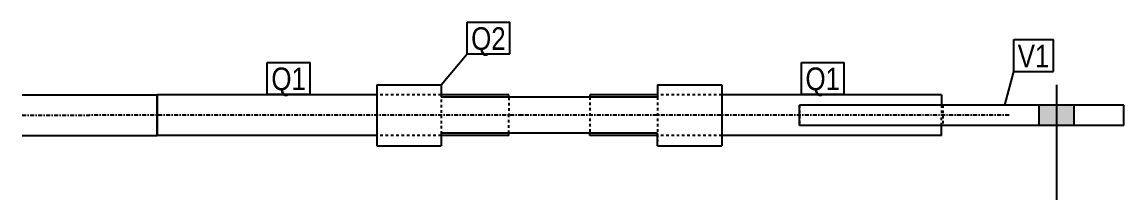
# Model space of a CAD drawing. Header units: millimetres. Extents: x 12 to 17404, y -28 to 353.
# Drawn here: x 16589 to 17404, y -28 to 103 of the extents above; entities that cross this region are included whole.
import ezdxf

# ---------------------------------------------------------------- set-up
doc = ezdxf.new("R2010")
doc.units = ezdxf.units.MM
doc.linetypes.add('DXK_LINE_DOT2', pattern=[3.9198, 1.9599, -1.9599])
doc.linetypes.add('DXK_LINE_DOT3', pattern=[5.9187, 2.979, -0.9799, 0.9799, -0.9799])
doc.layers.add('STÅL', color=7, linetype='Continuous')
doc.layers.add('TEKST', color=7, linetype='Continuous')
doc.styles.add('Arial Narrow', font='ARIALN.TTF', dxfattribs={"height": 0.2})

msp = doc.modelspace()

# ---------------------------------------------------------------- hatches: boundary and pattern name
at = {"layer": 'STÅL', "linetype": 'Continuous'}
msp.add_hatch(color=96, dxfattribs=at).paths.add_polyline_path([(17366.74, 42), (17340.74, 42), (17340.74, 27), (17366.74, 27)])

# ---------------------------------------------------------------- linework, layer by layer
at = {"layer": 'STÅL', "color": 2, "linetype": 'Continuous'}
for p, q in [((16588.74, 49.5), (16688.74, 49.5)), ((16851.24, 49.5), (16688.74, 49.5)), ((16688.74, 19.5), (16688.74, 49.5)), ((16688.74, 49.5), (16688.74, 27)), ((16851.24, 57), (16898.74, 57)), ((16851.24, 57), (16851.24, 12)), ((16898.74, 57), (16898.74, 47.74)), ((16948.74, 49.5), (16898.74, 49.5)), ((16948.74, 47.74), (16948.74, 49.5)), ((17058.74, 49.5), (17008.74, 49.5)), ((17008.74, 49.5), (17008.74, 47.74)), ((17058.74, 57), (17106.24, 57)), ((17058.74, 57), (17058.74, 47.74)), ((17106.24, 57), (17106.24, 12)), ((17268.74, 49.5), (17106.24, 49.5)), ((17268.74, 49.5), (17268.74, 42)), ((17058.74, 47.74), (16898.74, 47.74)), ((17163.74, 27), (17163.74, 42)), ((17163.74, 42), (17163.74, 42)), ((17403.74, 42), (17163.74, 42)), ((17403.74, 27), (17403.74, 42)), ((16688.74, 27), (16688.74, 19.5)), ((17403.74, 27), (17163.74, 27)), ((17268.74, 19.5), (17268.74, 27)), ((17403.74, 27), (17403.74, 27)), ((16588.74, 19.5), (16688.74, 19.5)), ((16851.24, 19.5), (16688.74, 19.5)), ((17058.74, 21.26), (16898.74, 21.26)), ((16898.74, 21.26), (16898.74, 12)), ((16948.74, 19.5), (16898.74, 19.5)), ((16948.74, 19.5), (16948.74, 21.26)), ((17008.74, 19.5), (17008.74, 21.26)), ((17058.74, 19.5), (17008.74, 19.5)), ((17058.74, 12), (17058.74, 21.26)), ((17268.74, 19.5), (17106.24, 19.5)), ((16851.24, 12), (16898.74, 12)), ((17058.74, 12), (17106.24, 12))]:
    msp.add_line(p, q, dxfattribs=at)
at = {"layer": 'STÅL', "color": 7, "linetype": 'DXK_LINE_DOT2'}
for p, q in [((16898.74, 49.5), (16851.24, 49.5)), ((16898.74, 53.99), (16898.74, 21.26)), ((17106.24, 49.5), (17058.74, 49.5)), ((16948.74, 47.49), (16948.74, 47.74)), ((16948.74, 47.49), (16948.74, 34.5)), ((17008.74, 47.74), (17008.74, 21.26)), ((17058.74, 47.74), (17058.74, 15.01)), ((17163.74, 42), (17163.74, 27)), ((17163.74, 42), (17163.74, 42)), ((17163.74, 42), (17163.74, 42)), ((17163.74, 42), (17163.74, 42)), ((17163.74, 42), (17163.74, 42)), ((17268.74, 42), (17268.74, 34.5)), ((17269.74, 42), (17269.74, 27)), ((17403.74, 27), (17403.74, 42)), ((16948.74, 21.26), (16948.74, 34.5)), ((17268.74, 27), (17268.74, 34.5)), ((17163.74, 27), (17163.74, 27)), ((17163.74, 27), (17163.74, 27)), ((16898.74, 19.5), (16851.24, 19.5)), ((17106.24, 19.5), (17058.74, 19.5))]:
    msp.add_line(p, q, dxfattribs=at)
at = {"layer": 'STÅL', "color": 96, "linetype": 'Continuous'}
for p, q in [((17353.74, 57), (17353.74, -28)), ((17340.74, 42), (17340.74, 27)), ((17366.74, 42), (17366.74, 27))]:
    msp.add_line(p, q, dxfattribs=at)
at = {"layer": 'STÅL', "color": 7, "linetype": 'DXK_LINE_DOT3'}
for p, q in [((16588.74, 34.5), (16638.74, 34.5)), ((16958.74, 34.5), (16638.74, 34.5)), ((17318.74, 34.5), (16958.74, 34.5))]:
    msp.add_line(p, q, dxfattribs=at)

# ---------------------------------------------------------------- wipeouts: each hides what was drawn before it
at = {"color": 0}
for points in [[(16946.5, 82.74), (16946.5, 100.24), (16920.92, 100.24), (16920.92, 82.74)], [(17348.62, 69.79), (17348.62, 87.29), (17325.17, 87.29), (17325.17, 69.79)]]:
    msp.add_wipeout(points, dxfattribs=at).dxf.layer = 'TEKST'

# ---------------------------------------------------------------- next in the draw order: wipeouts: each hides what was drawn before it
for points in [[(16946.5, 82.74), (16946.5, 100.24), (16920.92, 100.24), (16920.92, 82.74)], [(17348.62, 69.79), (17348.62, 87.29), (17325.17, 87.29), (17325.17, 69.79)], [(16798.74, 53), (16798.74, 70.5), (16773.16, 70.5), (16773.16, 53)], [(17193.74, 53), (17193.74, 70.5), (17168.16, 70.5), (17168.16, 53)]]:
    msp.add_wipeout(points, dxfattribs=at).dxf.layer = 'TEKST'

# ---------------------------------------------------------------- next in the draw order: linework, layer by layer
at = {"layer": 'TEKST', "color": 7, "linetype": 'Continuous'}
for p, q in [((16917.92, 103.24), (16949.5, 103.24)), ((16917.92, 79.74), (16917.92, 103.24)), ((16949.5, 79.74), (16949.5, 103.24)), ((17322.17, 90.29), (17351.62, 90.29)), ((17322.17, 66.79), (17322.17, 90.29)), ((17351.62, 66.79), (17351.62, 90.29)), ((16898.74, 57), (16917.92, 79.74)), ((16917.92, 79.74), (16949.5, 79.74)), ((17315.59, 42), (17322.17, 66.79)), ((17322.17, 66.79), (17351.62, 66.79))]:
    msp.add_line(p, q, dxfattribs=at)

# ---------------------------------------------------------------- next in the draw order: texts
at = {"layer": 'TEKST', "color": 3, "style": 'Arial Narrow'}
for s, p in [('Q2', (16920.92, 82.74)), ('V1', (17325.17, 69.79))]:
    msp.add_text(s, height=16.702, dxfattribs=at).set_placement(p)

# ---------------------------------------------------------------- next in the draw order: wipeouts: each hides what was drawn before it
at = {"color": 0}
for points in [[(16798.74, 53), (16798.74, 70.5), (16773.16, 70.5), (16773.16, 53)], [(17193.74, 53), (17193.74, 70.5), (17168.16, 70.5), (17168.16, 53)]]:
    msp.add_wipeout(points, dxfattribs=at).dxf.layer = 'TEKST'

# ---------------------------------------------------------------- next in the draw order: linework, layer by layer
at = {"layer": 'TEKST', "color": 7, "linetype": 'Continuous'}
for p, q in [((16770.16, 73.5), (16801.74, 73.5)), ((16770.16, 50), (16770.16, 73.5)), ((16801.74, 50), (16801.74, 73.5)), ((17165.16, 73.5), (17196.74, 73.5)), ((17165.16, 50), (17165.16, 73.5)), ((17196.74, 50), (17196.74, 73.5)), ((16770.16, 50), (16801.74, 50)), ((17165.16, 50), (17196.74, 50))]:
    msp.add_line(p, q, dxfattribs=at)

# ---------------------------------------------------------------- next in the draw order: texts
at = {"layer": 'TEKST', "color": 3, "style": 'Arial Narrow'}
for p in [(16773.16, 53), (17168.16, 53)]:
    msp.add_text('Q1', height=16.702, dxfattribs=at).set_placement(p)

doc.saveas('drawing.dxf')
